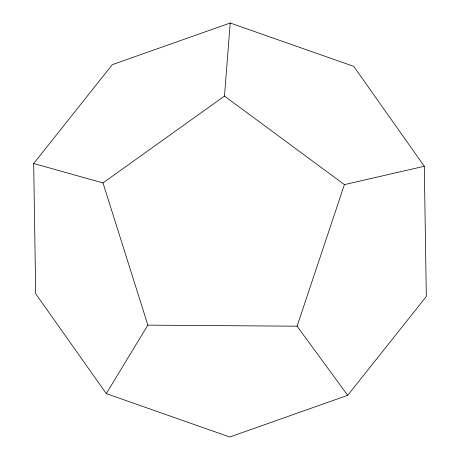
<?xml version="1.0" encoding="UTF-8"?>
<svg xmlns="http://www.w3.org/2000/svg" width="460" height="460" viewBox="0 0 460 460"><rect width="100%" height="100%" fill="white"/><g stroke="black" fill="none" stroke-linecap="round" stroke-linejoin="round"><path stroke-width="0.69" d="M33.678 163.518L103 182.925L224.474 96.082L230.224 23L353.723 66.378L424.298 166.261L426.322 296.481L347.691 395.324L229.776 437L106.277 393.622L35.702 293.739L33.678 163.518L112.309 64.676L230.224 23M347.691 395.324L297.074 326.186L344.419 184.621L424.298 166.261M106.277 393.622L147.867 325.139L103 182.925M147.867 325.139L297.074 326.186M224.474 96.082L344.419 184.621"/></g></svg>
